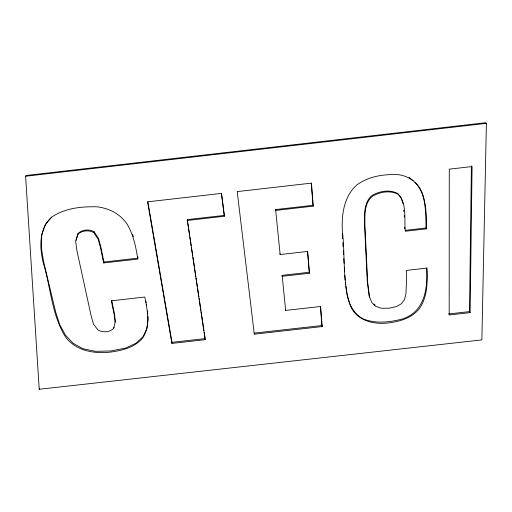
<?xml version="1.0" encoding="UTF-8"?>
<svg xmlns="http://www.w3.org/2000/svg" width="512" height="512" viewBox="0 0 512 512"><rect width="100%" height="100%" fill="white"/><g stroke="black" fill="none" stroke-linecap="round" stroke-linejoin="round"><path stroke-width="0.77" d="M470.118 312.627L472.083 166.554L449.274 169.158L449.178 314.97L470.118 312.627L469.498 311.61L471.405 165.83M486.4 123.347L481.862 339.904L39.219 389.274L25.6 176.23L26.118 175.475L485.658 122.726L486.4 123.347L25.6 176.23M205.152 339.686L205.178 338.605L171.987 342.323L171.878 343.411L205.152 339.686L187.264 219.629L224.333 215.411L221.491 193.402M115.117 322.157L114.125 314.445L111.341 300.813L144.8 297.037C147.373 310.406 150.797 325.517 142.835 337.779C134.989 347.386 122.541 350.432 110.803 352.051C94.189 354.067 75.162 350.906 65.037 336.192C51.494 313.933 50.701 286.758 43.098 262.342C39.488 246.861 38.848 227.955 52.205 216.781C65.344 208.032 81.466 206.464 96.864 206.797C108.96 208.166 120.41 213.914 127.181 224.288C133.542 234.861 135.853 247.072 137.843 259.078L103.622 262.957L103.91 262.016L100.813 246.816L98.483 238.362L94.086 231.744C89.19 228.909 82.381 229.549 78.176 233.37L75.667 241.248L76.858 250.413L91.277 316.506L93.549 324.243L98.099 330.131C102.944 332.666 109.747 332.429 113.696 328.384L115.366 321.101L114.374 313.402L111.757 300.55M113.696 328.384L113.952 327.315M76.032 240.352L78.176 233.37M39.219 389.274L39.642 388.096M103.622 262.957L100.512 247.725L98.176 239.251L93.766 232.621L94.086 231.744M51.661 217.075L45.325 224.518L41.728 235.072L41.331 247.507L43.546 261.402L55.61 311.802L59.744 324.646L65.408 335.11L73.011 343.226L82.886 348.704L95.526 351.334L111.059 350.944L125.606 348.09L136.006 343.245L143.014 336.698L146.906 328.461L148.128 318.765L147.917 316.422M77.811 234.253C82.029 230.426 88.858 229.779 93.766 232.621M275.616 209.574L312.979 205.318L313.235 206.138L275.77 210.4L275.616 209.574L280.141 254.541L307.667 251.424L309.472 273.235L282.291 276.301L282.125 275.341L309.235 272.282L309.472 273.235M187.187 220.48L224.352 216.25L224.333 215.411M103.91 262.016L138.042 258.15L137.754 256.582M405.606 230.304L426.029 227.987L426.573 228.845L405.312 231.251C404.006 219.034 407.27 204.192 398.291 194.349C390.195 190.016 379.923 191.802 372.288 196.352C364.128 203.373 364.845 215.168 364.896 224.941L367.654 282.278L369.523 297.043M285.498 309.389L285.67 310.413L320.608 306.49L322.163 326.579L254.291 334.182L237.21 191.603L311.456 183.123L313.235 206.138M322.163 326.579L321.901 325.53L254.202 333.114L254.291 334.182M448.602 313.946L469.498 311.61M409.018 177.242L413.21 180.73M415.008 182.227C426.496 194.202 425.664 212.454 426.029 227.987M374.061 304.128L375.104 305.19M403.149 203.795L401.222 197.901L397.811 193.568C389.741 189.242 379.488 191.021 371.872 195.565C363.731 202.566 364.454 214.342 364.506 224.09L367.277 281.312L369.139 296.045L371.84 302.477L375.501 306.208L381.03 308.237L388.941 308.23L396.563 306.579L401.574 303.616L404.518 299.398L405.914 293.978L406.534 280.333L406.285 270.426L427.059 268.09C427.469 282.118 427.654 297.376 418.938 309.222C411.482 317.907 400.282 321.408 389.28 322.835C374.451 324.922 356.691 321.024 350.406 305.811C342.15 281.786 345.37 255.706 342.349 230.835C341.51 214.509 343.917 196.442 356.806 184.979C368.813 176.16 384 173.958 398.554 174.701C409.434 176.147 418.522 183.277 422.47 193.51C426.272 204.896 426.579 216.954 426.573 228.845M346.822 293.907C348.832 304.115 353.818 314.093 363.424 319.027C375.68 323.795 389.114 322.342 401.587 319.213C424.563 312.582 428.064 288.493 426.541 267.942M132.73 234.573L133.331 236.781M145.92 301.197L146.195 302.675M146.464 304.147L146.733 305.626M279.974 253.619L280.141 254.541M147.878 201.811L171.987 342.323M171.878 343.411L147.565 201.837L221.408 193.402L224.352 216.25M187.264 219.629L187.622 221.997M187.859 223.571L189.638 235.392M189.875 236.966L191.181 245.632M191.418 247.206L192.723 255.872M192.96 257.453L194.266 266.118M194.502 267.693L195.808 276.358M196.045 277.933L197.35 286.605M197.587 288.179L198.893 296.845M199.13 298.419L199.366 299.994M199.603 301.574L200.909 310.24M201.146 311.814L202.451 320.48M202.688 322.061L203.994 330.726M204.23 332.301L205.062 337.818M345.35 282.387L345.645 284.691M345.843 286.227L346.726 293.139M282.125 275.341L285.67 310.413M147.424 310.963L147.706 314.08M403.706 210.022L403.846 211.578M404.198 215.469L404.339 217.024M307.501 251.29L309.235 272.282M311.264 183.155L312.979 205.318M320.41 306.24L321.901 325.53M342.266 233.946L342.56 238.714M342.803 242.694L343.046 246.669M343.296 250.643L343.539 254.618M343.782 258.592L344.077 263.36M344.32 267.341L344.57 271.315M344.813 275.29L345.107 280.058M404.742 227.238L404.781 228.813"/></g></svg>
